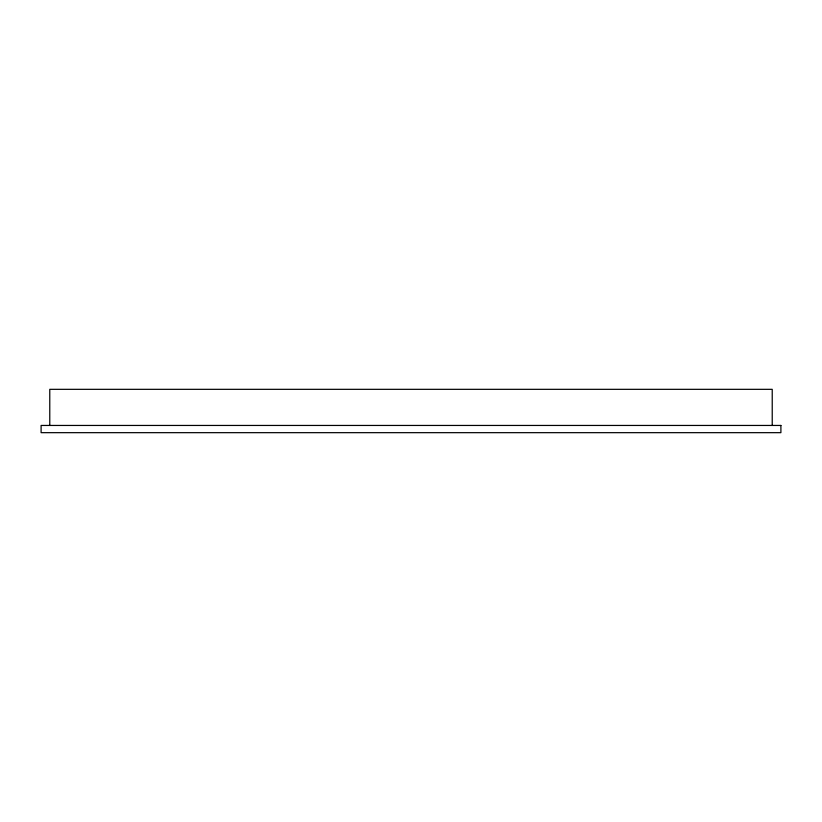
<?xml version="1.0" encoding="UTF-8"?>
<svg xmlns="http://www.w3.org/2000/svg" width="822" height="822" viewBox="0 0 822 822"><rect width="100%" height="100%" fill="white"/><g stroke="black" fill="none" stroke-linecap="round" stroke-linejoin="round"><path stroke-width="1.23" d="M772.228 425.447L772.228 389.33L49.772 389.33L49.772 425.447M780.9 425.447L41.1 425.447L41.1 432.67L780.9 432.67L780.9 425.447"/></g></svg>
